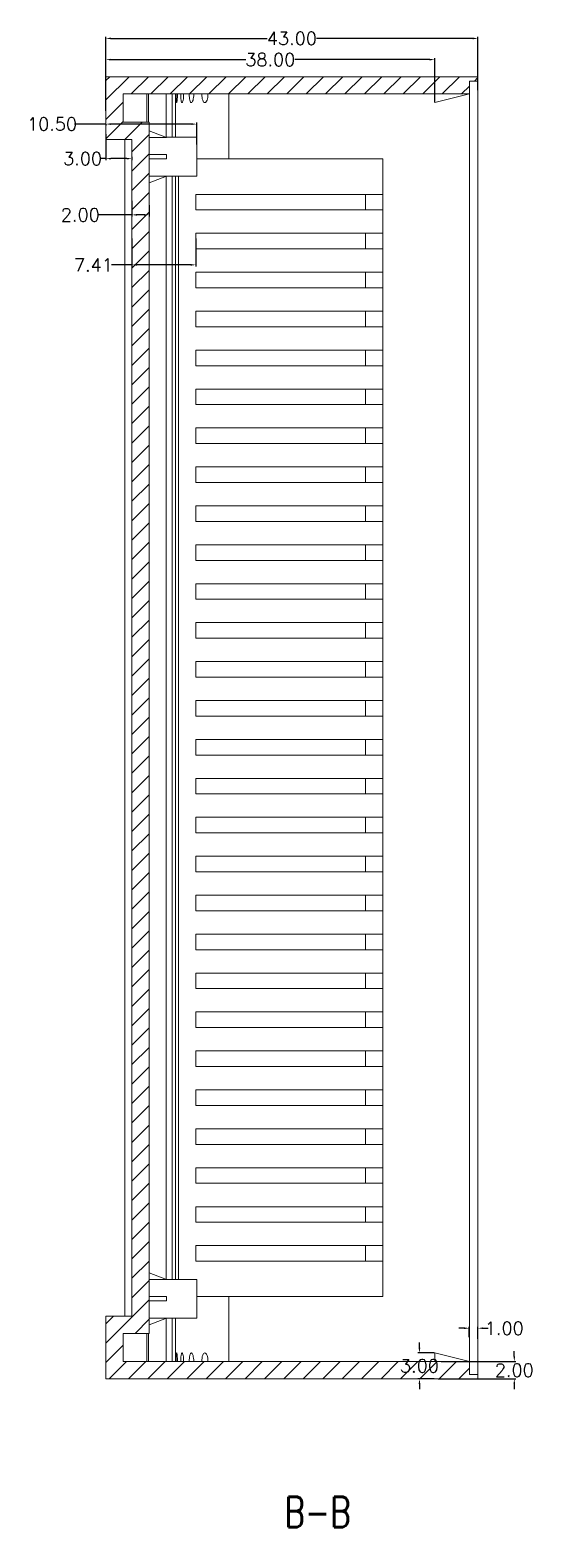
# Model space of a CAD drawing. Header units: inches. Extents: x 1153 to 3231, y 573 to 1137.
# Drawn here: x 2507.5 to 2565.5, y 833.6 to 1006.7 of the extents above; entities that cross this region are included whole.
import ezdxf

# ---------------------------------------------------------------- set-up
doc = ezdxf.new("R2010")
doc.units = ezdxf.units.IN
doc.styles.add('SLDTEXTSTYLE3', font='TXT', dxfattribs={"width": 0.75, "bigfont": 'bigfont'})
doc.styles.get("Standard").update_dxf_attribs({"font": 'txt', "bigfont": 'gbcbig.shx'})
doc.dimstyles.new('2', dxfattribs={"dimtxt": 1.5, "dimasz": 0.6, "dimexe": 0.18, "dimexo": 0.0625, "dimgap": 0.09, "dimtad": 0, "dimtih": 1, "dimtoh": 1, "dimzin": 0, "dimdsep": 46, "dimtxsty": 'Standard', "dimcen": 0, "dimadec": 0, "dimazin": 2, "dimtfac": 1, "dimtofl": 0, "dimtmove": 0, "dimatfit": 3, "dimfxl": 1, "dimtolj": 1, "dimtzin": 0, "dimarcsym": 0})

# ---------------------------------------------------------------- blocks, each defined once
blk = doc.blocks.new('*D862')
at = {"color": 0, "lineweight": -2, "transparency": 16777216}
for p, q in [((2563.43, 853.36), (2563.43, 853.96)), ((2554.98, 852.76), (2563.61, 852.76)), ((2554.62, 850.76), (2563.61, 850.76)), ((2563.43, 850.16), (2563.43, 849.56))]:
    blk.add_line(p, q, dxfattribs=at)
at = {"color": 0, "transparency": 16777216}
for points in [[(2563.33, 853.36), (2563.53, 853.36), (2563.43, 852.76)], [(2563.33, 850.16), (2563.53, 850.16), (2563.43, 850.76)]]:
    blk.add_solid(points, dxfattribs=at)
at = {"layer": 'Defpoints', "color": 0, "transparency": 16777216}
for p in [(2554.92, 852.76), (2554.56, 850.76), (2563.43, 850.76)]:
    blk.add_point(p, dxfattribs=at)
at = {"color": 0, "transparency": 16777216, "insert": (2563.43, 851.76), "char_height": 1.5, "attachment_point": 5}
blk.add_mtext('\\A1;2.00', dxfattribs=at)
blk = doc.blocks.new('*D863')
at = {"color": 0, "lineweight": -2, "transparency": 16777216}
for p, q in [((2557.63, 856.61), (2557.03, 856.61)), ((2558.23, 855.56), (2558.23, 856.79)), ((2559.23, 855.39), (2559.23, 856.79)), ((2559.83, 856.61), (2560.43, 856.61))]:
    blk.add_line(p, q, dxfattribs=at)
at = {"color": 0, "transparency": 16777216}
for points in [[(2557.63, 856.71), (2557.63, 856.51), (2558.23, 856.61)], [(2559.83, 856.71), (2559.83, 856.51), (2559.23, 856.61)]]:
    blk.add_solid(points, dxfattribs=at)
at = {"layer": 'Defpoints', "color": 0, "transparency": 16777216}
for p in [(2559.23, 856.61), (2558.23, 855.5), (2559.23, 855.33)]:
    blk.add_point(p, dxfattribs=at)
at = {"color": 0, "transparency": 16777216, "insert": (2562.27, 856.61), "char_height": 1.5, "attachment_point": 5}
blk.add_mtext('\\A1;1.00', dxfattribs=at)
blk = doc.blocks.new('*D864')
at = {"color": 0, "lineweight": -2, "transparency": 16777216}
for p, q in [((2552.47, 854.36), (2552.47, 854.96)), ((2554.17, 853.76), (2552.29, 853.76)), ((2554.17, 850.76), (2552.29, 850.76)), ((2552.47, 850.16), (2552.47, 849.56))]:
    blk.add_line(p, q, dxfattribs=at)
at = {"color": 0, "transparency": 16777216}
for points in [[(2552.37, 854.36), (2552.57, 854.36), (2552.47, 853.76)], [(2552.37, 850.16), (2552.57, 850.16), (2552.47, 850.76)]]:
    blk.add_solid(points, dxfattribs=at)
at = {"layer": 'Defpoints', "color": 0, "transparency": 16777216}
for p in [(2554.23, 853.76), (2552.47, 850.76), (2554.23, 850.76)]:
    blk.add_point(p, dxfattribs=at)
at = {"color": 0, "transparency": 16777216, "insert": (2552.47, 852.26), "char_height": 1.5, "attachment_point": 5}
blk.add_mtext('\\A1;3.00', dxfattribs=at)
blk = doc.blocks.new('*D866')
at = {"color": 0, "lineweight": -2, "transparency": 16777216}
for p, q in [((2516.23, 999.69), (2516.23, 1005.86)), ((2516.83, 1005.68), (2534.89, 1005.68)), ((2558.63, 1005.68), (2540.57, 1005.68)), ((2559.23, 999.69), (2559.23, 1005.86))]:
    blk.add_line(p, q, dxfattribs=at)
at = {"color": 0, "transparency": 16777216}
for points in [[(2516.83, 1005.78), (2516.83, 1005.58), (2516.23, 1005.68)], [(2558.63, 1005.78), (2558.63, 1005.58), (2559.23, 1005.68)]]:
    blk.add_solid(points, dxfattribs=at)
at = {"layer": 'Defpoints', "color": 0, "transparency": 16777216}
for p in [(2559.23, 1005.68), (2516.23, 999.62), (2559.23, 999.62)]:
    blk.add_point(p, dxfattribs=at)
at = {"color": 0, "transparency": 16777216, "insert": (2537.73, 1005.68), "char_height": 1.5, "attachment_point": 5}
blk.add_mtext('\\A1;43.00', dxfattribs=at)
blk = doc.blocks.new('*D867')
at = {"color": 0, "lineweight": -2, "transparency": 16777216}
for p, q in [((2516.23, 997.33), (2516.23, 1003.41)), ((2516.83, 1003.23), (2532.39, 1003.23)), ((2553.63, 1003.23), (2538.07, 1003.23)), ((2554.23, 998.32), (2554.23, 1003.41))]:
    blk.add_line(p, q, dxfattribs=at)
at = {"color": 0, "transparency": 16777216}
for points in [[(2516.83, 1003.33), (2516.83, 1003.13), (2516.23, 1003.23)], [(2553.63, 1003.33), (2553.63, 1003.13), (2554.23, 1003.23)]]:
    blk.add_solid(points, dxfattribs=at)
at = {"layer": 'Defpoints', "color": 0, "transparency": 16777216}
for p in [(2516.23, 1003.23), (2516.23, 997.26), (2554.23, 998.26)]:
    blk.add_point(p, dxfattribs=at)
at = {"color": 0, "transparency": 16777216, "insert": (2535.23, 1003.23), "char_height": 1.5, "attachment_point": 5}
blk.add_mtext('\\A1;38.00', dxfattribs=at)
blk = doc.blocks.new('*D868')
at = {"color": 0, "lineweight": -2, "transparency": 16777216}
for p, q in [((2516.23, 995.78), (2512.6, 995.78)), ((2516.23, 995.73), (2516.23, 995.6)), ((2526.13, 995.78), (2516.83, 995.78)), ((2526.73, 993.42), (2526.73, 995.96))]:
    blk.add_line(p, q, dxfattribs=at)
at = {"color": 0, "transparency": 16777216}
for points in [[(2516.83, 995.88), (2516.83, 995.68), (2516.23, 995.78)], [(2526.13, 995.88), (2526.13, 995.68), (2526.73, 995.78)]]:
    blk.add_solid(points, dxfattribs=at)
at = {"layer": 'Defpoints', "color": 0, "transparency": 16777216}
for p in [(2516.23, 995.79), (2516.23, 995.78), (2526.73, 993.35)]:
    blk.add_point(p, dxfattribs=at)
at = {"color": 0, "transparency": 16777216, "insert": (2510.01, 995.78), "char_height": 1.5, "attachment_point": 5}
blk.add_mtext('\\A1;10.50', dxfattribs=at)
blk = doc.blocks.new('*D869')
at = {"color": 0, "lineweight": -2, "transparency": 16777216}
for p, q in [((2516.23, 994.6), (2516.23, 991.61)), ((2516.23, 991.79), (2515.63, 991.79)), ((2518.63, 991.79), (2516.83, 991.79)), ((2519.23, 992.01), (2519.23, 991.61))]:
    blk.add_line(p, q, dxfattribs=at)
at = {"color": 0, "transparency": 16777216}
for points in [[(2516.83, 991.89), (2516.83, 991.69), (2516.23, 991.79)], [(2518.63, 991.89), (2518.63, 991.69), (2519.23, 991.79)]]:
    blk.add_solid(points, dxfattribs=at)
at = {"layer": 'Defpoints', "color": 0, "transparency": 16777216}
for p in [(2516.23, 994.66), (2516.23, 991.79), (2519.23, 992.07)]:
    blk.add_point(p, dxfattribs=at)
at = {"color": 0, "transparency": 16777216, "insert": (2513.54, 991.79), "char_height": 1.5, "attachment_point": 5}
blk.add_mtext('\\A1;3.00', dxfattribs=at)
blk = doc.blocks.new('*D870')
at = {"color": 0, "lineweight": -2, "transparency": 16777216}
for p, q in [((2519.23, 986.93), (2519.23, 985.11)), ((2521.23, 986.4), (2521.23, 985.11)), ((2519.23, 985.29), (2515.37, 985.29)), ((2520.63, 985.29), (2519.83, 985.29))]:
    blk.add_line(p, q, dxfattribs=at)
at = {"color": 0, "transparency": 16777216}
for points in [[(2519.83, 985.39), (2519.83, 985.19), (2519.23, 985.29)], [(2520.63, 985.39), (2520.63, 985.19), (2521.23, 985.29)]]:
    blk.add_solid(points, dxfattribs=at)
at = {"layer": 'Defpoints', "color": 0, "transparency": 16777216}
for p in [(2519.23, 986.99), (2521.23, 986.46), (2519.23, 985.29)]:
    blk.add_point(p, dxfattribs=at)
at = {"color": 0, "transparency": 16777216, "insert": (2513.28, 985.29), "char_height": 1.5, "attachment_point": 5}
blk.add_mtext('\\A1;2.00', dxfattribs=at)
blk = doc.blocks.new('*D871')
at = {"color": 0, "lineweight": -2, "transparency": 16777216}
for p, q in [((2519.23, 982.55), (2519.23, 979.33)), ((2526.64, 982.55), (2526.64, 979.33)), ((2519.23, 979.51), (2516.88, 979.51)), ((2526.04, 979.51), (2519.83, 979.51))]:
    blk.add_line(p, q, dxfattribs=at)
at = {"color": 0, "transparency": 16777216}
for points in [[(2519.83, 979.61), (2519.83, 979.41), (2519.23, 979.51)], [(2526.04, 979.61), (2526.04, 979.41), (2526.64, 979.51)]]:
    blk.add_solid(points, dxfattribs=at)
at = {"layer": 'Defpoints', "color": 0, "transparency": 16777216}
for p in [(2519.23, 982.62), (2526.64, 982.62), (2519.23, 979.51)]:
    blk.add_point(p, dxfattribs=at)
at = {"color": 0, "transparency": 16777216, "insert": (2514.79, 979.51), "char_height": 1.5, "attachment_point": 5}
blk.add_mtext('\\A1;7.41', dxfattribs=at)

msp = doc.modelspace()

# ---------------------------------------------------------------- hatches: boundary and pattern name
at = {"linetype": 'Continuous', "lineweight": 0}
h = msp.add_hatch(dxfattribs=at)
h.set_pattern_fill('ANSI31', color=4, scale=0.5, style=0)
h.paths.add_polyline_path([(2559.235, 1000.759), (2559.235, 1001.259), (2516.235, 1001.259), (2516.235, 994.009), (2519.235, 994.009), (2519.235, 858.009), (2516.235, 858.009), (2516.235, 850.759), (2559.235, 850.759), (2559.235, 851.259), (2558.235, 851.259), (2558.235, 852.759), (2518.235, 852.759), (2518.235, 856.009), (2521.235, 856.009), (2521.235, 996.009), (2518.235, 996.009), (2518.235, 999.259), (2558.235, 999.259), (2558.235, 1000.759)], flags=0)

# ---------------------------------------------------------------- linework, layer by layer
at = {"color": 7, "linetype": 'Continuous', "lineweight": 15}
for p, q in [((2516.235, 1001.259), (2516.235, 994.009)), ((2559.235, 1001.259), (2516.235, 1001.259)), ((2559.235, 1000.759), (2558.235, 1000.759)), ((2558.235, 999.259), (2558.235, 1000.759)), ((2559.235, 1001.259), (2559.235, 1000.759)), ((2559.235, 851.259), (2559.235, 1000.759)), ((2558.235, 999.259), (2518.235, 999.259)), ((2518.235, 999.259), (2518.235, 996.009)), ((2520.982, 999.259), (2520.982, 996.009)), ((2523.89, 994.259), (2523.89, 999.259)), ((2524.262, 999.259), (2524.262, 994.259)), ((2530.453, 999.259), (2530.453, 991.759)), ((2554.235, 998.259), (2558.235, 999.259)), ((2554.235, 998.259), (2554.235, 999.259)), ((2558.235, 852.759), (2558.235, 999.259)), ((2521.235, 996.009), (2518.235, 996.009)), ((2521.235, 856.009), (2521.235, 996.009)), ((2523.235, 994.245), (2521.235, 995.009)), ((2519.235, 994.009), (2516.235, 994.009)), ((2518.408, 994.009), (2518.408, 858.009)), ((2519.235, 858.009), (2519.235, 994.009)), ((2521.235, 994.245), (2523.235, 994.245)), ((2526.735, 994.259), (2523.235, 994.259)), ((2523.235, 994.245), (2523.235, 994.259)), ((2526.735, 989.759), (2526.735, 994.259)), ((2523.235, 992.259), (2521.235, 992.259)), ((2523.235, 991.759), (2521.235, 991.759)), ((2523.235, 991.759), (2523.235, 992.259)), ((2548.235, 991.759), (2526.735, 991.759)), ((2548.235, 987.659), (2548.235, 991.759)), ((2523.235, 989.773), (2521.235, 989.773)), ((2523.235, 989.773), (2521.235, 989.009)), ((2523.235, 989.759), (2523.235, 989.773)), ((2523.235, 989.759), (2526.735, 989.759)), ((2523.89, 862.259), (2523.89, 989.759)), ((2524.262, 989.759), (2524.262, 862.259)), ((2524.64, 862.259), (2524.64, 989.759)), ((2526.64, 987.659), (2548.235, 987.659)), ((2526.64, 985.859), (2526.64, 987.659)), ((2546.235, 985.859), (2546.235, 987.659)), ((2548.235, 987.659), (2548.235, 985.859)), ((2548.235, 985.859), (2526.64, 985.859)), ((2548.235, 983.159), (2548.235, 985.859)), ((2526.64, 983.159), (2548.235, 983.159)), ((2526.64, 981.359), (2526.64, 983.159)), ((2546.235, 981.359), (2546.235, 983.159)), ((2548.235, 983.159), (2548.235, 981.359)), ((2548.235, 981.359), (2526.64, 981.359)), ((2548.235, 978.659), (2548.235, 981.359)), ((2526.64, 978.659), (2548.235, 978.659)), ((2526.64, 976.859), (2526.64, 978.659)), ((2546.235, 976.859), (2546.235, 978.659)), ((2548.235, 978.659), (2548.235, 976.859)), ((2548.235, 976.859), (2526.64, 976.859)), ((2548.235, 974.159), (2548.235, 976.859)), ((2526.64, 974.159), (2548.235, 974.159)), ((2526.64, 972.359), (2526.64, 974.159)), ((2546.235, 972.359), (2546.235, 974.159)), ((2548.235, 974.159), (2548.235, 972.359)), ((2548.235, 972.359), (2526.64, 972.359)), ((2548.235, 969.659), (2548.235, 972.359)), ((2526.64, 969.659), (2548.235, 969.659)), ((2526.64, 967.859), (2526.64, 969.659)), ((2546.235, 967.859), (2546.235, 969.659)), ((2548.235, 969.659), (2548.235, 967.859)), ((2548.235, 967.859), (2526.64, 967.859)), ((2548.235, 965.159), (2548.235, 967.859)), ((2526.64, 965.159), (2548.235, 965.159)), ((2526.64, 963.359), (2526.64, 965.159)), ((2546.235, 963.359), (2546.235, 965.159)), ((2548.235, 965.159), (2548.235, 963.359)), ((2548.235, 963.359), (2526.64, 963.359)), ((2548.235, 960.659), (2548.235, 963.359)), ((2526.64, 960.659), (2548.235, 960.659)), ((2526.64, 958.859), (2526.64, 960.659)), ((2546.235, 958.859), (2546.235, 960.659)), ((2548.235, 960.659), (2548.235, 958.859)), ((2548.235, 958.859), (2526.64, 958.859)), ((2548.235, 956.159), (2548.235, 958.859)), ((2526.64, 956.159), (2548.235, 956.159)), ((2526.64, 954.359), (2526.64, 956.159)), ((2546.235, 954.359), (2546.235, 956.159)), ((2548.235, 956.159), (2548.235, 954.359)), ((2548.235, 954.359), (2526.64, 954.359)), ((2548.235, 951.659), (2548.235, 954.359)), ((2526.64, 951.659), (2548.235, 951.659)), ((2526.64, 949.859), (2526.64, 951.659)), ((2546.235, 949.859), (2546.235, 951.659)), ((2548.235, 951.659), (2548.235, 949.859)), ((2548.235, 949.859), (2526.64, 949.859)), ((2548.235, 947.159), (2548.235, 949.859)), ((2526.64, 947.159), (2548.235, 947.159)), ((2526.64, 945.359), (2526.64, 947.159)), ((2546.235, 945.359), (2546.235, 947.159)), ((2548.235, 947.159), (2548.235, 945.359)), ((2548.235, 945.359), (2526.64, 945.359)), ((2548.235, 942.659), (2548.235, 945.359)), ((2526.64, 942.659), (2548.235, 942.659)), ((2526.64, 940.859), (2526.64, 942.659)), ((2546.235, 940.859), (2546.235, 942.659)), ((2548.235, 942.659), (2548.235, 940.859)), ((2548.235, 940.859), (2526.64, 940.859)), ((2548.235, 938.159), (2548.235, 940.859)), ((2526.64, 938.159), (2548.235, 938.159)), ((2526.64, 936.359), (2526.64, 938.159)), ((2546.235, 936.359), (2546.235, 938.159)), ((2548.235, 938.159), (2548.235, 936.359)), ((2548.235, 936.359), (2526.64, 936.359)), ((2548.235, 933.659), (2548.235, 936.359)), ((2526.64, 933.659), (2548.235, 933.659)), ((2526.64, 931.859), (2526.64, 933.659)), ((2546.235, 931.859), (2546.235, 933.659)), ((2548.235, 933.659), (2548.235, 931.859)), ((2548.235, 931.859), (2526.64, 931.859)), ((2548.235, 929.159), (2548.235, 931.859)), ((2526.64, 929.159), (2548.235, 929.159)), ((2526.64, 927.359), (2526.64, 929.159)), ((2546.235, 927.359), (2546.235, 929.159)), ((2548.235, 929.159), (2548.235, 927.359)), ((2548.235, 927.359), (2526.64, 927.359)), ((2548.235, 924.659), (2548.235, 927.359)), ((2526.64, 924.659), (2548.235, 924.659)), ((2526.64, 922.859), (2526.64, 924.659)), ((2546.235, 922.859), (2546.235, 924.659)), ((2548.235, 924.659), (2548.235, 922.859)), ((2548.235, 922.859), (2526.64, 922.859)), ((2548.235, 920.159), (2548.235, 922.859)), ((2526.64, 920.159), (2548.235, 920.159)), ((2526.64, 918.359), (2526.64, 920.159)), ((2546.235, 918.359), (2546.235, 920.159)), ((2548.235, 920.159), (2548.235, 918.359)), ((2548.235, 918.359), (2526.64, 918.359)), ((2548.235, 915.659), (2548.235, 918.359)), ((2526.64, 915.659), (2548.235, 915.659)), ((2526.64, 913.859), (2526.64, 915.659)), ((2546.235, 913.859), (2546.235, 915.659)), ((2548.235, 915.659), (2548.235, 913.859)), ((2548.235, 913.859), (2526.64, 913.859)), ((2548.235, 911.159), (2548.235, 913.859)), ((2526.64, 911.159), (2548.235, 911.159)), ((2526.64, 909.359), (2526.64, 911.159)), ((2546.235, 909.359), (2546.235, 911.159)), ((2548.235, 911.159), (2548.235, 909.359)), ((2548.235, 909.359), (2526.64, 909.359)), ((2548.235, 906.659), (2548.235, 909.359)), ((2526.64, 906.659), (2548.235, 906.659)), ((2526.64, 904.859), (2526.64, 906.659)), ((2546.235, 904.859), (2546.235, 906.659)), ((2548.235, 906.659), (2548.235, 904.859)), ((2548.235, 904.859), (2526.64, 904.859)), ((2548.235, 902.159), (2548.235, 904.859)), ((2526.64, 902.159), (2548.235, 902.159)), ((2526.64, 900.359), (2526.64, 902.159)), ((2546.235, 900.359), (2546.235, 902.159)), ((2548.235, 902.159), (2548.235, 900.359)), ((2548.235, 900.359), (2526.64, 900.359)), ((2548.235, 897.659), (2548.235, 900.359)), ((2526.64, 897.659), (2548.235, 897.659)), ((2526.64, 895.859), (2526.64, 897.659)), ((2546.235, 895.859), (2546.235, 897.659)), ((2548.235, 897.659), (2548.235, 895.859)), ((2548.235, 895.859), (2526.64, 895.859)), ((2548.235, 893.159), (2548.235, 895.859)), ((2526.64, 893.159), (2548.235, 893.159)), ((2526.64, 891.359), (2526.64, 893.159)), ((2546.235, 891.359), (2546.235, 893.159)), ((2548.235, 893.159), (2548.235, 891.359)), ((2548.235, 891.359), (2526.64, 891.359)), ((2548.235, 888.659), (2548.235, 891.359)), ((2526.64, 888.659), (2548.235, 888.659)), ((2526.64, 886.859), (2526.64, 888.659)), ((2546.235, 886.859), (2546.235, 888.659)), ((2548.235, 888.659), (2548.235, 886.859)), ((2548.235, 886.859), (2526.64, 886.859)), ((2548.235, 884.159), (2548.235, 886.859)), ((2526.64, 884.159), (2548.235, 884.159)), ((2526.64, 882.359), (2526.64, 884.159)), ((2546.235, 882.359), (2546.235, 884.159)), ((2548.235, 884.159), (2548.235, 882.359)), ((2548.235, 882.359), (2526.64, 882.359)), ((2548.235, 879.659), (2548.235, 882.359)), ((2526.64, 879.659), (2548.235, 879.659)), ((2526.64, 877.859), (2526.64, 879.659)), ((2546.235, 877.859), (2546.235, 879.659)), ((2548.235, 879.659), (2548.235, 877.859)), ((2548.235, 877.859), (2526.64, 877.859)), ((2548.235, 875.159), (2548.235, 877.859)), ((2526.64, 875.159), (2548.235, 875.159)), ((2526.64, 873.359), (2526.64, 875.159)), ((2546.235, 873.359), (2546.235, 875.159)), ((2548.235, 875.159), (2548.235, 873.359)), ((2548.235, 873.359), (2526.64, 873.359)), ((2548.235, 870.659), (2548.235, 873.359)), ((2526.64, 870.659), (2548.235, 870.659)), ((2526.64, 868.859), (2526.64, 870.659)), ((2546.235, 868.859), (2546.235, 870.659)), ((2548.235, 870.659), (2548.235, 868.859)), ((2548.235, 868.859), (2526.64, 868.859)), ((2548.235, 866.159), (2548.235, 868.859)), ((2526.64, 866.159), (2548.235, 866.159)), ((2526.64, 864.359), (2526.64, 866.159)), ((2546.235, 866.159), (2546.235, 864.359)), ((2548.235, 866.159), (2548.235, 864.359)), ((2548.235, 864.359), (2526.64, 864.359)), ((2548.235, 860.259), (2548.235, 864.359)), ((2523.235, 862.245), (2521.235, 863.009)), ((2521.235, 862.245), (2523.235, 862.245)), ((2526.735, 862.259), (2523.235, 862.259)), ((2523.235, 862.259), (2523.235, 862.245)), ((2526.735, 862.259), (2526.735, 857.759)), ((2523.235, 860.259), (2521.235, 860.259)), ((2523.235, 860.259), (2523.235, 859.759)), ((2548.235, 860.259), (2526.735, 860.259)), ((2530.453, 860.259), (2530.453, 852.759)), ((2523.235, 859.759), (2521.235, 859.759)), ((2516.235, 858.009), (2516.235, 850.759)), ((2516.235, 858.009), (2519.235, 858.009)), ((2523.235, 857.773), (2521.235, 857.773)), ((2523.235, 857.773), (2521.235, 857.009)), ((2523.235, 857.773), (2523.235, 857.759)), ((2523.235, 857.759), (2526.735, 857.759)), ((2523.89, 852.759), (2523.89, 857.759)), ((2524.262, 857.759), (2524.262, 852.759)), ((2518.235, 856.009), (2521.235, 856.009)), ((2518.235, 856.009), (2518.235, 852.759)), ((2520.982, 856.009), (2520.982, 852.759)), ((2554.235, 853.759), (2554.235, 852.759)), ((2554.235, 853.759), (2558.235, 852.759)), ((2558.235, 852.759), (2518.235, 852.759)), ((2558.235, 851.259), (2558.235, 852.759)), ((2559.235, 850.759), (2516.235, 850.759)), ((2558.235, 851.259), (2559.235, 851.259)), ((2559.235, 851.259), (2559.235, 850.759))]:
    msp.add_line(p, q, dxfattribs=at)
at = {"color": 8, "linetype": 'Continuous', "lineweight": 15}
for p, q in [((2521.166, 996.009), (2521.166, 999.259)), ((2523.218, 999.259), (2523.218, 994.252)), ((2523.218, 989.767), (2523.218, 862.252)), ((2523.218, 857.767), (2523.218, 852.759)), ((2521.166, 852.759), (2521.166, 856.009))]:
    msp.add_line(p, q, dxfattribs=at)
at = {"color": 7, "linetype": 'Continuous', "lineweight": 15}
for points, knots in [([(2524.338, 999.259), (2524.338, 999.129), (2524.34, 998.997), (2524.346, 998.755), (2524.351, 998.645), (2524.364, 998.458), (2524.372, 998.385), (2524.391, 998.285), (2524.401, 998.259), (2524.422, 998.259), (2524.434, 998.286), (2524.455, 998.385), (2524.465, 998.46), (2524.482, 998.644), (2524.49, 998.755), (2524.5, 998.997), (2524.502, 999.127), (2524.502, 999.259)], [0, 0, 0, 0, 0.125, 0.125, 0.25, 0.25, 0.375, 0.375, 0.5, 0.5, 0.625, 0.625, 0.75, 0.75, 0.875, 0.875, 1, 1, 1, 1]), ([(2524.879, 999.259), (2524.879, 999.128), (2524.883, 998.996), (2524.898, 998.753), (2524.91, 998.642), (2524.939, 998.456), (2524.957, 998.383), (2524.996, 998.284), (2525.018, 998.259), (2525.062, 998.259), (2525.085, 998.285), (2525.127, 998.384), (2525.147, 998.458), (2525.181, 998.642), (2525.194, 998.753), (2525.213, 998.995), (2525.218, 999.127), (2525.218, 999.259)], [0, 0, 0, 0, 0.125, 0.125, 0.25, 0.25, 0.375, 0.375, 0.5, 0.5, 0.625, 0.625, 0.75, 0.75, 0.875, 0.875, 1, 1, 1, 1]), ([(2525.863, 999.259), (2525.863, 999.127), (2525.869, 998.993), (2525.894, 998.749), (2525.913, 998.638), (2525.96, 998.453), (2525.987, 998.381), (2526.049, 998.284), (2526.082, 998.259), (2526.149, 998.26), (2526.183, 998.285), (2526.247, 998.383), (2526.277, 998.456), (2526.328, 998.638), (2526.349, 998.75), (2526.378, 998.993), (2526.385, 999.126), (2526.385, 999.259)], [0, 0, 0, 0, 0.125, 0.125, 0.25, 0.25, 0.375, 0.375, 0.5, 0.5, 0.625, 0.625, 0.75, 0.75, 0.875, 0.875, 1, 1, 1, 1]), ([(2527.314, 999.259), (2527.314, 999.125), (2527.323, 998.989), (2527.359, 998.743), (2527.385, 998.632), (2527.451, 998.448), (2527.489, 998.378), (2527.573, 998.283), (2527.619, 998.259), (2527.71, 998.26), (2527.756, 998.285), (2527.843, 998.38), (2527.884, 998.452), (2527.953, 998.633), (2527.982, 998.744), (2528.022, 998.989), (2528.032, 999.124), (2528.032, 999.259)], [0, 0, 0, 0, 0.125, 0.125, 0.25, 0.25, 0.375, 0.375, 0.5, 0.5, 0.625, 0.625, 0.75, 0.75, 0.875, 0.875, 1, 1, 1, 1]), ([(2524.338, 852.759), (2524.338, 852.892), (2524.34, 853.021), (2524.346, 853.264), (2524.351, 853.375), (2524.364, 853.559), (2524.372, 853.634), (2524.39, 853.733), (2524.401, 853.759), (2524.422, 853.759), (2524.433, 853.733), (2524.455, 853.634), (2524.465, 853.56), (2524.491, 853.281), (2524.502, 853.024), (2524.502, 852.759)], [0, 0, 0, 0, 0.125, 0.125, 0.25, 0.25, 0.375, 0.375, 0.5, 0.5, 0.625, 0.625, 0.75, 0.75, 1, 1, 1, 1]), ([(2524.879, 852.759), (2524.879, 852.892), (2524.883, 853.023), (2524.898, 853.266), (2524.91, 853.377), (2524.954, 853.653), (2524.995, 853.76), (2525.062, 853.759), (2525.085, 853.733), (2525.127, 853.633), (2525.147, 853.56), (2525.181, 853.376), (2525.195, 853.265), (2525.213, 853.023), (2525.218, 852.89), (2525.218, 852.759)], [0, 0, 0, 0, 0.125, 0.125, 0.25, 0.25, 0.5, 0.5, 0.625, 0.625, 0.75, 0.75, 0.875, 0.875, 1, 1, 1, 1]), ([(2525.863, 852.759), (2525.863, 852.893), (2525.869, 853.025), (2525.895, 853.271), (2525.913, 853.381), (2525.983, 853.656), (2526.048, 853.76), (2526.149, 853.759), (2526.183, 853.733), (2526.247, 853.635), (2526.277, 853.563), (2526.328, 853.379), (2526.349, 853.268), (2526.378, 853.025), (2526.385, 852.892), (2526.385, 852.759)], [0, 0, 0, 0, 0.125, 0.125, 0.25, 0.25, 0.5, 0.5, 0.625, 0.625, 0.75, 0.75, 0.875, 0.875, 1, 1, 1, 1]), ([(2527.314, 852.759), (2527.314, 852.894), (2527.323, 853.029), (2527.359, 853.277), (2527.385, 853.387), (2527.483, 853.66), (2527.572, 853.76), (2527.71, 853.759), (2527.756, 853.734), (2527.843, 853.637), (2527.884, 853.566), (2527.954, 853.384), (2527.982, 853.274), (2528.022, 853.029), (2528.032, 852.894), (2528.032, 852.759)], [0, 0, 0, 0, 0.125, 0.125, 0.25, 0.25, 0.5, 0.5, 0.625, 0.625, 0.75, 0.75, 0.875, 0.875, 1, 1, 1, 1])]:
    msp.add_open_spline(points, degree=3, knots=knots, dxfattribs=at)

# ---------------------------------------------------------------- texts
at = {"color": 0, "linetype": 'Continuous', "lineweight": 0, "insert": (2540.695, 837.13), "char_height": 3.5, "attachment_point": 2, "style": 'SLDTEXTSTYLE3'}
msp.add_mtext('B-B', dxfattribs=at)

# ---------------------------------------------------------------- dimensions: what is measured, and where the dimension line sits
for base, p1, p2, picture, middle in [((2559.235, 1005.678), (2516.235, 999.625), (2559.235, 999.625), '*D866', (2537.735, 1005.678)), ((2516.235, 1003.225), (2554.235, 998.259), (2516.235, 997.264), '*D867', (2535.235, 1003.225)), ((2516.235, 991.794), (2519.235, 992.068), (2516.235, 994.662), '*D869', (2513.545, 991.794)), ((2559.235, 856.605), (2558.235, 855.497), (2559.235, 855.332), '*D863', (2562.275, 856.605))]:
    dim = msp.add_linear_dim(base=base, p1=p1, p2=p2, dimstyle='2')
    dim.commit()
    dim.dimension.update_dxf_attribs({"geometry": picture, "text_midpoint": middle})
for base, p1, p2, picture, middle in [((2516.235, 995.782), (2526.735, 993.353), (2516.235, 995.794), '*D868', (2510.013, 995.782)), ((2519.235, 985.29), (2521.235, 986.463), (2519.235, 986.99), '*D870', (2513.277, 985.29)), ((2519.2346, 979.5087), (2526.64, 982.6163), (2519.2346, 982.6163), '*D871', (2514.7932, 979.5087))]:
    dim = msp.add_linear_dim(base=base, p1=p1, p2=p2, dimstyle='2')
    dim.commit()
    dim.dimension.update_dxf_attribs({"geometry": picture, "text_midpoint": middle, "dimtype": 160})
for base, p1, p2, picture, middle in [((2552.473, 850.759), (2554.235, 853.759), (2554.235, 850.759), '*D864', (2552.473, 852.259)), ((2563.426, 850.759), (2554.915, 852.759), (2554.556, 850.759), '*D862', (2563.426, 851.759))]:
    dim = msp.add_linear_dim(base=base, p1=p1, p2=p2, angle=90, dimstyle='2')
    dim.commit()
    dim.dimension.update_dxf_attribs({"geometry": picture, "text_midpoint": middle})

doc.saveas('drawing.dxf')
